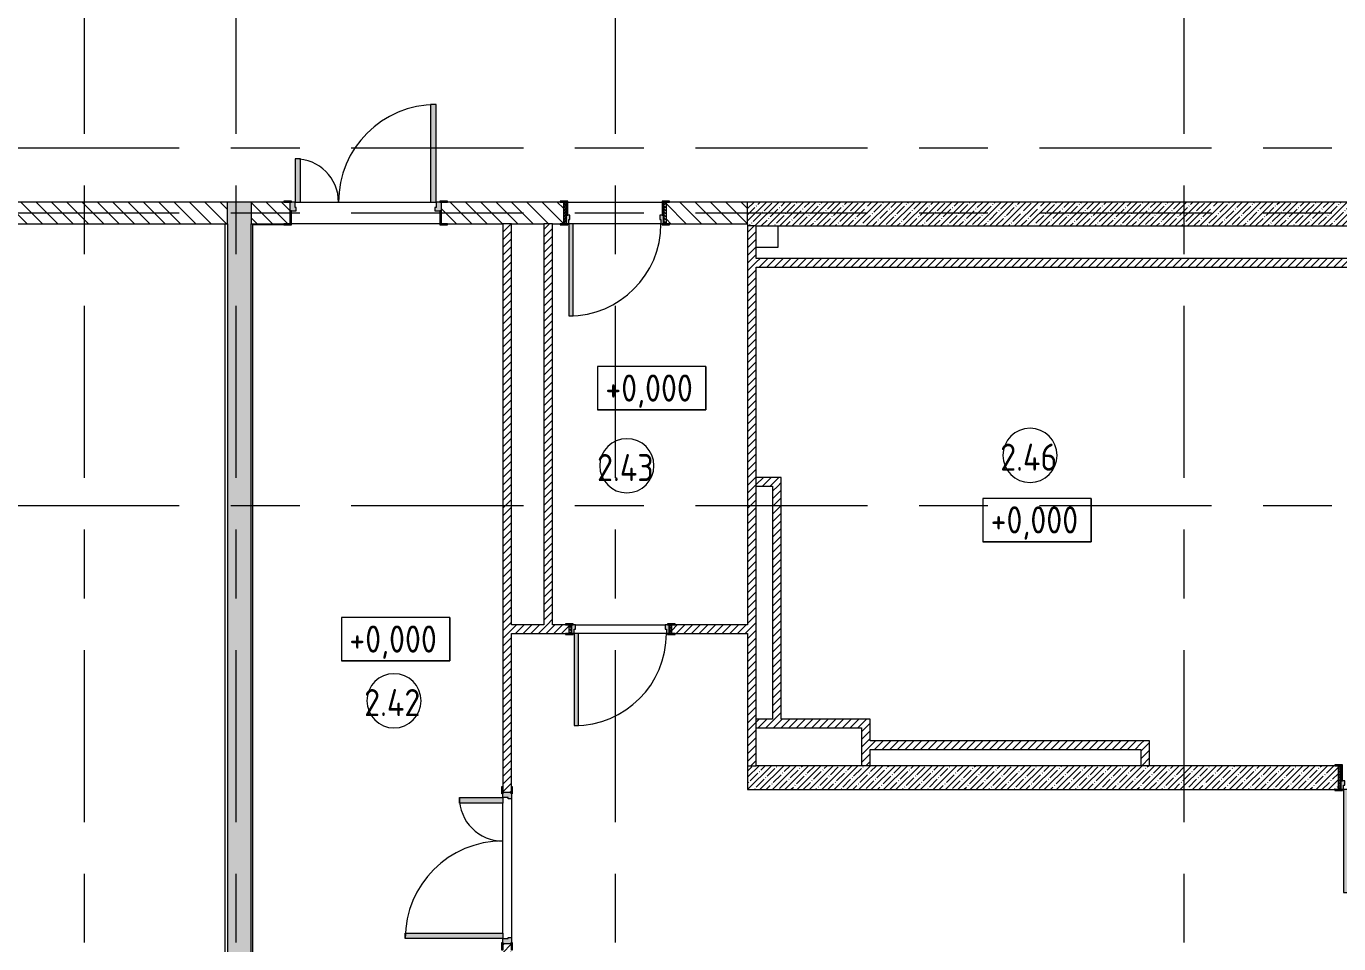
# Model space of a CAD drawing. Header units: millimetres. Extents: x 81037 to 284518, y -8553 to 29000.
# Drawn here: x 105273 to 117385, y 3758 to 12223 of the extents above; entities that cross this region are included whole.
import ezdxf

# ---------------------------------------------------------------- set-up
doc = ezdxf.new("R2010")
doc.units = ezdxf.units.MM
doc.linetypes.add('Осевая', pattern=[3175, 635, -476.25, 1587.5, -476.25])
for name, color, linetype, lineweight in [('A-AREA-IDEN', 7, 'Continuous', 9), ('A-WALL-1', 7, 'Continuous', 13), ('G-ANNO-DIMS', 7, 'Continuous', 9), ('I-WALL', 7, 'Continuous', 9), ('Оси-2', 7, 'Осевая', 9)]:
    doc.layers.add(name, color=color, linetype=linetype, lineweight=lineweight)
for name, color, linetype, lineweight, true_color in [('A-DOOR-1', 7, 'Continuous', 9, 0xaaaaaa), ('A-DOOR-2', 7, 'Continuous', 9, 0xe2e2e2), ('A-DOOR-FRAM-1', 7, 'Continuous', 9, 0xe2e2e2), ('A-DOOR-FRAM-2', 7, 'Continuous', 9, 0xaaaaaa), ('A-FLOR-1', 7, 'Continuous', 9, 0xaaaaaa)]:
    doc.layers.add(name, color=color, linetype=linetype, lineweight=lineweight, true_color=true_color)
doc.styles.add('GOST Common', font='GOST_Common.ttf', dxfattribs={"width": 0.9, "height": 250})
pattern_1 = [(135, (0, 0), (-70.71068, -70.71068), [])]
pattern_2 = [(45, (0, 0), (-35.35534, 35.35534), [])]
pattern_3 = [(45, (0, 0), (-57.024626, 57.024626), []), (45, (57.025, 0), (-57.024626, 57.024626), [100.806, -20.161, 3.353, -16.808])]

# ---------------------------------------------------------------- blocks, each defined once
blk = doc.blocks.new('110_Дверь_СКБ_1Ст_Внутренняя1 - Д-7а_л__950x2100h_Туалет-V3-План монтажа стен и перегородок 2 этажа в осях 23_33')
at = {"layer": 'A-DOOR-1'}
h = blk.add_hatch(dxfattribs=at)
h.set_pattern_fill('FP_11', color=256, style=0, pattern_type=2)
h.set_pattern_definition([(135, (1776.41, 174.685), (-14.14214, -14.14214), []), (225, (1776.41, 174.685), (14.14214, -14.14214), [])])
h.paths.add_polyline_path([(537.5, 110), (512.5, 110), (512.5, -110), (537.5, -110)])
at = {"layer": 'A-DOOR-2'}
h = blk.add_hatch(color=256, dxfattribs=at)
h.paths.add_polyline_path([(487.5, 110), (487.5, 70), (477.5, 70), (477.5, 30), (512.5, 30), (512.5, 110)])
h.paths.add_polyline_path([(-462.5, 110), (-487.5, 110), (-487.5, 30), (-452.5, 30), (-452.5, 70), (-462.5, 70)])
at = {"layer": 'A-DOOR-FRAM-1'}
for points in [[(447.5, 1060), (447.5, 110), (487.5, 110), (487.5, 1060)], [(-542.5, 118), (-542.5, 110), (-472.5, 110), (-472.5, 118)], [(-487.5, 110), (-487.5, 109), (-472.5, 110)], [(-472.5, 30), (-487.5, 30), (-487.5, -110), (-472.5, -110)], [(567.5, 118), (497.5, 118), (497.5, 110), (567.5, 110)], [(497.5, 110), (497.5, 109), (512.5, 110)], [(512.5, 30), (497.5, 30), (497.5, -110), (512.5, -110)], [(-542.5, -110), (-542.5, -118), (-472.5, -118), (-472.5, -110)], [(567.5, -110), (497.5, -110), (497.5, -118), (567.5, -118)]]:
    blk.add_hatch(color=256, dxfattribs=at).paths.add_polyline_path(points)
at = {"layer": 'A-DOOR-FRAM-2'}
h = blk.add_hatch(dxfattribs=at)
h.set_pattern_fill('FP_12', color=256, style=0, pattern_type=2)
h.set_pattern_definition([(45, (-346.384, 174.685), (-14.1421, 14.1421), []), (135, (-346.384, 174.685), (-14.1421, -14.1421), [])])
h.paths.add_polyline_path([(-487.5, 110), (-512.5, 110), (-512.5, -110), (-487.5, -110)])
at = {"layer": 'A-DOOR-1'}
for p, q in [((487.5, 1060), (447.5, 1060)), ((447.5, 1060), (447.5, 110)), ((487.5, 110), (487.5, 1060)), ((447.5, 110), (487.5, 110))]:
    blk.add_line(p, q, dxfattribs=at)
blk.add_arc((487.5, 110), 950, 90, 180, dxfattribs=at)
at = {"layer": 'A-DOOR-FRAM-2'}
for p, q in [((-472.5, 118), (-542.5, 118)), ((-542.5, 118), (-542.5, 110)), ((-542.5, 110), (-472.5, 110)), ((-487.5, 110), (-512.5, 110)), ((-512.5, 110), (-512.5, -110)), ((-462.5, 110), (-487.5, 110)), ((-487.5, 110), (-487.5, 30)), ((-487.5, -110), (-487.5, 110)), ((-472.5, 110), (-487.5, 110)), ((-487.5, 110), (-487.5, 109)), ((-487.5, 109), (-472.5, 109)), ((-487.5, 30), (-452.5, 30)), ((-472.5, 30), (-487.5, 30)), ((-487.5, 30), (-487.5, -110)), ((-472.5, 110), (-472.5, 118)), ((-472.5, 109), (-472.5, 110)), ((-472.5, -110), (-472.5, 30)), ((-462.5, 70), (-462.5, 110)), ((-452.5, 70), (-462.5, 70)), ((-452.5, 30), (-452.5, 70)), ((487.5, 70), (477.5, 70)), ((477.5, 70), (477.5, 30)), ((477.5, 30), (512.5, 30)), ((487.5, 110), (487.5, 70)), ((512.5, 110), (487.5, 110)), ((567.5, 118), (497.5, 118)), ((497.5, 118), (497.5, 110)), ((512.5, 110), (497.5, 110)), ((497.5, 110), (497.5, 109)), ((497.5, 110), (567.5, 110)), ((497.5, 109), (512.5, 109)), ((512.5, 30), (497.5, 30)), ((497.5, 30), (497.5, -110)), ((512.5, 30), (512.5, 110)), ((537.5, 110), (512.5, 110)), ((512.5, 110), (512.5, -110)), ((512.5, 109), (512.5, 110)), ((512.5, -110), (512.5, 30)), ((537.5, -110), (537.5, 110)), ((567.5, 110), (567.5, 118)), ((-472.5, -110), (-542.5, -110)), ((-542.5, -110), (-542.5, -118)), ((-542.5, -118), (-472.5, -118)), ((-512.5, -110), (-487.5, -110)), ((-487.5, -110), (-472.5, -110)), ((-472.5, -118), (-472.5, -110)), ((497.5, -110), (512.5, -110)), ((567.5, -110), (497.5, -110)), ((497.5, -110), (497.5, -118)), ((497.5, -118), (567.5, -118)), ((512.5, -110), (537.5, -110)), ((567.5, -118), (567.5, -110))]:
    blk.add_line(p, q, dxfattribs=at)
blk = doc.blocks.new('110_Дверь_СКБ_2Ст - Д-2а_л_ Из коридора на лестницу-32216062-План монтажа стен и перегородок 2 этажа в осях 23_33')
at = {"layer": 'A-DOOR-2'}
for points in [[(612.5, 100), (662.5, 100), (662.5, 1000), (612.5, 1000)], [(-587.5, 100), (-587.5, 500), (-637.5, 500), (-637.5, 100)], [(712.5, -100), (712.5, 20), (697.5, 20), (697.5, -100)]]:
    blk.add_hatch(color=256, dxfattribs=at).paths.add_polyline_path(points)
h = blk.add_hatch(color=256, dxfattribs=at)
h.paths.add_polyline_path([(712.5, 20), (712.5, 100), (662.5, 100), (662.5, 50), (652.5, 50), (652.5, 20)])
h.paths.add_polyline_path([(-627.5, 20), (-627.5, 50), (-637.5, 50), (-637.5, 100), (-687.5, 100), (-687.5, 20)])
at = {"layer": 'A-DOOR-FRAM-1'}
for points in [[(-672.5, 100), (-672.5, 108), (-742.5, 108), (-742.5, 100)], [(-672.5, -100), (-672.5, 20), (-687.5, 20), (-687.5, -100)], [(767.5, 100), (767.5, 108), (697.5, 108), (697.5, 100)], [(-672.5, -108), (-672.5, -100), (-742.5, -100), (-742.5, -108)], [(767.5, -108), (767.5, -100), (697.5, -100), (697.5, -108)]]:
    blk.add_hatch(color=256, dxfattribs=at).paths.add_polyline_path(points)
at = {"layer": 'A-DOOR-1'}
for p, q in [((662.5, 1000), (612.5, 1000)), ((612.5, 1000), (612.5, 100)), ((662.5, 100), (662.5, 1000)), ((-637.5, 500), (-637.5, 100)), ((-587.5, 500), (-637.5, 500)), ((-587.5, 100), (-587.5, 500)), ((-637.5, 100), (-587.5, 100)), ((612.5, 100), (662.5, 100))]:
    blk.add_line(p, q, dxfattribs=at)
for centre, radius, start, end in [((662.5, 100), 900, 90, 180), ((-637.5, 100), 400, 360, 90)]:
    blk.add_arc(centre, radius, start, end, dxfattribs=at)
at = {"layer": 'A-DOOR-FRAM-2'}
for p, q in [((-672.5, 108), (-742.5, 108)), ((-742.5, 108), (-742.5, 100)), ((-742.5, 100), (-672.5, 100)), ((-637.5, 100), (-687.5, 100)), ((-687.5, 100), (-687.5, 20)), ((-687.5, 20), (-627.5, 20)), ((-672.5, 20), (-687.5, 20)), ((-687.5, 20), (-687.5, -100)), ((-672.5, 100), (-672.5, 108)), ((-672.5, -100), (-672.5, 20)), ((-637.5, 50), (-637.5, 100)), ((-627.5, 50), (-637.5, 50)), ((-627.5, 20), (-627.5, 50)), ((662.5, 50), (652.5, 50)), ((652.5, 50), (652.5, 20)), ((652.5, 20), (712.5, 20)), ((662.5, 100), (662.5, 50)), ((712.5, 100), (662.5, 100)), ((767.5, 108), (697.5, 108)), ((697.5, 108), (697.5, 100)), ((697.5, 100), (767.5, 100)), ((712.5, 20), (697.5, 20)), ((697.5, 20), (697.5, -100)), ((712.5, 20), (712.5, 100)), ((712.5, -100), (712.5, 20)), ((767.5, 100), (767.5, 108)), ((-672.5, -100), (-742.5, -100)), ((-742.5, -100), (-742.5, -108)), ((-742.5, -108), (-672.5, -108)), ((-687.5, -100), (-672.5, -100)), ((-672.5, -108), (-672.5, -100)), ((697.5, -100), (712.5, -100)), ((767.5, -100), (697.5, -100)), ((697.5, -100), (697.5, -108)), ((697.5, -108), (767.5, -108)), ((767.5, -108), (767.5, -100))]:
    blk.add_line(p, q, dxfattribs=at)
blk = doc.blocks.new('110_Дверь_СКБ_1Ст_Внутренняя1 - Д-8 950x2100h_охрана-V1-План монтажа стен и перегородок 2 этажа в осях 23_33')
at = {"layer": 'A-DOOR-1'}
h = blk.add_hatch(dxfattribs=at)
h.set_pattern_fill('FP_6', color=256, style=0, pattern_type=2)
h.set_pattern_definition([(135, (1826.41, 164.685), (-14.14214, -14.14214), []), (225, (1826.41, 164.685), (14.14214, -14.14214), [])])
h.paths.add_polyline_path([(487.5, 100), (462.5, 100), (462.5, -100), (487.5, -100), (487.5, 62.9)])
at = {"layer": 'A-DOOR-2'}
h = blk.add_hatch(color=256, dxfattribs=at)
h.paths.add_polyline_path([(462.5, 100), (437.5, 100), (437.5, 60), (427.5, 60), (427.5, 20), (462.5, 20), (462.5, 62.9)])
h.paths.add_polyline_path([(-412.5, 100), (-437.5, 100), (-437.5, 20), (-402.5, 20), (-402.5, 60), (-412.5, 60), (-412.5, 62.9)])
at = {"layer": 'A-DOOR-FRAM-1'}
for points in [[(437.5, 950), (397.5, 950), (397.5, 100), (437.5, 100)], [(-492.5, 108), (-492.5, 100), (-422.5, 100), (-422.5, 108)], [(-437.5, 100), (-437.5, 99), (-422.5, 100)], [(-422.5, 20), (-437.5, 20), (-437.5, -100), (-422.5, -100)], [(517.5, 108), (447.5, 108), (447.5, 100), (517.5, 100)], [(447.5, 100), (447.5, 99), (462.5, 100)], [(462.5, 20), (447.5, 20), (447.5, -100), (462.5, -100)], [(-492.5, -100), (-492.5, -108), (-422.5, -108), (-422.5, -100)], [(447.5, -100), (447.5, -108), (517.5, -108), (517.5, -100)]]:
    blk.add_hatch(color=256, dxfattribs=at).paths.add_polyline_path(points)
at = {"layer": 'A-DOOR-FRAM-2'}
h = blk.add_hatch(dxfattribs=at)
h.set_pattern_fill('FP_7', color=256, style=0, pattern_type=2)
h.set_pattern_definition([(45, (-296.384, 164.685), (-14.1421, 14.1421), []), (135, (-296.384, 164.685), (-14.1421, -14.1421), [])])
h.paths.add_polyline_path([(-437.5, 100), (-462.5, 100), (-462.5, -100), (-437.5, -100), (-437.5, 62.9)])
at = {"layer": 'A-DOOR-1'}
for p, q in [((437.5, 950), (397.5, 950)), ((397.5, 950), (397.5, 100)), ((437.5, 100), (437.5, 950)), ((397.5, 100), (437.5, 100))]:
    blk.add_line(p, q, dxfattribs=at)
blk.add_arc((437.5, 100), 850, 90, 180, dxfattribs=at)
at = {"layer": 'A-DOOR-FRAM-2'}
for p, q in [((-422.5, 108), (-492.5, 108)), ((-492.5, 108), (-492.5, 100)), ((-492.5, 100), (-422.5, 100)), ((-437.5, 100), (-462.5, 100)), ((-462.5, 100), (-462.5, -100)), ((-412.5, 100), (-437.5, 100)), ((-437.5, 100), (-437.5, 20)), ((-437.5, -100), (-437.5, 100)), ((-422.5, 100), (-437.5, 100)), ((-437.5, 100), (-437.5, 99)), ((-437.5, 99), (-422.5, 99)), ((-437.5, 20), (-402.5, 20)), ((-422.5, 20), (-437.5, 20)), ((-437.5, 20), (-437.5, -100)), ((-422.5, 100), (-422.5, 108)), ((-422.5, 99), (-422.5, 100)), ((-422.5, -100), (-422.5, 20)), ((-412.5, 60), (-412.5, 100)), ((-402.5, 60), (-412.5, 60)), ((-402.5, 20), (-402.5, 60)), ((437.5, 60), (427.5, 60)), ((427.5, 60), (427.5, 20)), ((427.5, 20), (462.5, 20)), ((437.5, 100), (437.5, 60)), ((462.5, 100), (437.5, 100)), ((517.5, 108), (447.5, 108)), ((447.5, 108), (447.5, 100)), ((462.5, 100), (447.5, 100)), ((447.5, 100), (447.5, 99)), ((447.5, 100), (517.5, 100)), ((447.5, 99), (462.5, 99)), ((462.5, 20), (447.5, 20)), ((447.5, 20), (447.5, -100)), ((462.5, 20), (462.5, 100)), ((487.5, 100), (462.5, 100)), ((462.5, 100), (462.5, -100)), ((462.5, 99), (462.5, 100)), ((462.5, -100), (462.5, 20)), ((487.5, -100), (487.5, 100)), ((517.5, 100), (517.5, 108)), ((-422.5, -100), (-492.5, -100)), ((-492.5, -100), (-492.5, -108)), ((-492.5, -108), (-422.5, -108)), ((-462.5, -100), (-437.5, -100)), ((-437.5, -100), (-422.5, -100)), ((-422.5, -108), (-422.5, -100)), ((447.5, -100), (462.5, -100)), ((517.5, -100), (447.5, -100)), ((447.5, -100), (447.5, -108)), ((447.5, -108), (517.5, -108)), ((462.5, -100), (487.5, -100)), ((517.5, -108), (517.5, -100))]:
    blk.add_line(p, q, dxfattribs=at)
blk = doc.blocks.new('110_Дверь_СКБ_1Ст_Внутренняя1 - Д-8 950x2100h_охрана-V7-План монтажа стен и перегородок 2 этажа в осях 23_33')
at = {"layer": 'A-DOOR-1'}
h = blk.add_hatch(dxfattribs=at)
h.set_pattern_fill('FP_15', color=256, style=0, pattern_type=2)
h.set_pattern_definition([(135, (1826.41, 104.685), (-14.14214, -14.14214), []), (225, (1826.41, 104.685), (14.14214, -14.14214), [])])
h.paths.add_polyline_path([(487, 40), (462, 40), (462, -40), (487, -40)])
at = {"layer": 'A-DOOR-2'}
h = blk.add_hatch(color=256, dxfattribs=at)
h.paths.add_polyline_path([(437, 40), (437, 0), (427, 0), (427, -40), (462, -40), (462, 40)])
h.paths.add_polyline_path([(-413, 40), (-438, 40), (-438, -40), (-403, -40), (-403, 0), (-413, 0)])
at = {"layer": 'A-DOOR-FRAM-1'}
for points in [[(397, 890), (397, 40), (437, 40), (437, 890)], [(-493, 48), (-493, 40), (-423, 40), (-423, 48)], [(-438, 40), (-438, 39), (-423, 40)], [(517, 48), (447, 48), (447, 40), (517, 40)], [(447, 40), (447, 39), (462, 40)], [(-423, -40), (-493, -40), (-493, -48), (-423, -48)], [(447, -39), (447, -40), (462, -39)], [(447, -40), (447, -48), (517, -48), (517, -40)]]:
    blk.add_hatch(color=256, dxfattribs=at).paths.add_polyline_path(points)
at = {"layer": 'A-DOOR-FRAM-2'}
h = blk.add_hatch(dxfattribs=at)
h.set_pattern_fill('FP_16', color=256, style=0, pattern_type=2)
h.set_pattern_definition([(45, (-296.384, 104.685), (-14.1421, 14.1421), []), (135, (-296.384, 104.685), (-14.1421, -14.1421), [])])
h.paths.add_polyline_path([(-438, 40), (-463, 40), (-463, -40), (-438, -40)])
at = {"layer": 'A-DOOR-1'}
for p, q in [((437, 890), (397, 890)), ((397, 890), (397, 40)), ((437, 40), (437, 890)), ((397, 40), (437, 40))]:
    blk.add_line(p, q, dxfattribs=at)
blk.add_arc((437, 40), 850, 90, 180, dxfattribs=at)
at = {"layer": 'A-DOOR-FRAM-2'}
for p, q in [((-423, 48), (-493, 48)), ((-493, 48), (-493, 40)), ((-493, 40), (-423, 40)), ((-438, 40), (-463, 40)), ((-463, 40), (-463, -40)), ((-413, 40), (-438, 40)), ((-438, 40), (-438, -40)), ((-438, -40), (-438, 40)), ((-423, 40), (-438, 40)), ((-438, 40), (-438, 39)), ((-438, 39), (-423, 39)), ((-423, 40), (-423, 48)), ((-423, 39), (-423, 40)), ((-413, 0), (-413, 40)), ((-403, 0), (-413, 0)), ((-403, -40), (-403, 0)), ((437, 0), (427, 0)), ((427, 0), (427, -40)), ((437, 40), (437, 0)), ((462, 40), (437, 40)), ((517, 48), (447, 48)), ((447, 48), (447, 40)), ((462, 40), (447, 40)), ((447, 40), (447, 39)), ((447, 40), (517, 40)), ((447, 39), (462, 39)), ((462, -40), (462, 40)), ((487, 40), (462, 40)), ((462, 40), (462, -40)), ((462, 39), (462, 40)), ((487, -40), (487, 40)), ((517, 40), (517, 48)), ((-423, -40), (-493, -40)), ((-493, -40), (-493, -48)), ((-493, -48), (-423, -48)), ((-463, -40), (-438, -40)), ((-423, -39), (-438, -39)), ((-438, -39), (-438, -40)), ((-438, -40), (-403, -40)), ((-438, -40), (-423, -40)), ((-423, -40), (-423, -39)), ((-423, -48), (-423, -40)), ((427, -40), (462, -40)), ((462, -39), (447, -39)), ((447, -39), (447, -40)), ((447, -40), (462, -40)), ((517, -40), (447, -40)), ((447, -40), (447, -48)), ((447, -48), (517, -48)), ((462, -40), (462, -39)), ((462, -40), (487, -40)), ((517, -48), (517, -40))]:
    blk.add_line(p, q, dxfattribs=at)
blk = doc.blocks.new('110_Дверь_СКБ_2Ст - Д-5_п_ Из игровой в коридор-32351726-План монтажа стен и перегородок 2 этажа в осях 23_33')
at = {"layer": 'A-DOOR-2'}
h = blk.add_hatch(color=256, dxfattribs=at)
h.paths.add_polyline_path([(712, -40), (712, 40), (652, 40), (652, 10), (662, 10), (662, -40)])
h.paths.add_polyline_path([(-628, 40), (-688, 40), (-688, -40), (-638, -40), (-638, 10), (-628, 10)])
for points in [[(712, 39), (712, 40), (698, 39)], [(-588, -40), (-638, -40), (-638, -440), (-588, -440)], [(662, -940), (662, -40), (612, -40), (612, -940)]]:
    blk.add_hatch(color=256, dxfattribs=at).paths.add_polyline_path(points)
at = {"layer": 'A-DOOR-FRAM-1'}
for points in [[(-672, 48), (-742, 48), (-742, 40), (-672, 40)], [(768, 48), (698, 48), (698, 40), (768, 40)], [(-672, -40), (-742, -40), (-742, -48), (-672, -48)], [(768, -40), (698, -40), (698, -48), (768, -48)]]:
    blk.add_hatch(color=256, dxfattribs=at).paths.add_polyline_path(points)
at = {"layer": 'A-DOOR-1'}
for p, q in [((-638, -40), (-588, -40)), ((-638, -440), (-638, -40)), ((-588, -40), (-588, -440)), ((612, -40), (662, -40)), ((612, -940), (612, -40)), ((662, -40), (662, -940)), ((-588, -440), (-638, -440)), ((662, -940), (612, -940))]:
    blk.add_line(p, q, dxfattribs=at)
for centre, radius, start, end in [((-638, -40), 400, 270, 0), ((662, -40), 900, 180, 270)]:
    blk.add_arc(centre, radius, start, end, dxfattribs=at)
at = {"layer": 'A-DOOR-FRAM-2'}
for p, q in [((-742, 48), (-672, 48)), ((-742, 40), (-742, 48)), ((-672, 40), (-742, 40)), ((-688, 40), (-628, 40)), ((-688, -40), (-688, 40)), ((-688, 40), (-672, 40)), ((-688, 39), (-688, 40)), ((-672, 39), (-688, 39)), ((-672, 48), (-672, 40)), ((-672, 40), (-672, 39)), ((-638, 10), (-638, -40)), ((-628, 10), (-638, 10)), ((-628, 40), (-628, 10)), ((652, 40), (712, 40)), ((652, 10), (652, 40)), ((662, 10), (652, 10)), ((662, -40), (662, 10)), ((698, 40), (698, 48)), ((698, 48), (768, 48)), ((698, 39), (698, 40)), ((698, 40), (712, 40)), ((768, 40), (698, 40)), ((712, 39), (698, 39)), ((712, 40), (712, -40)), ((712, 40), (712, 39)), ((768, 48), (768, 40)), ((-742, -40), (-672, -40)), ((-742, -48), (-742, -40)), ((-672, -48), (-742, -48)), ((-638, -40), (-688, -40)), ((-672, -40), (-672, -48)), ((712, -40), (662, -40)), ((698, -48), (698, -40)), ((698, -40), (768, -40)), ((768, -48), (698, -48)), ((768, -40), (768, -48))]:
    blk.add_line(p, q, dxfattribs=at)
blk = doc.blocks.new('Марка_Помещения - Номер-25198446-План монтажа стен и перегородок 2 этажа в осях 23_33')
at = {"layer": 'A-AREA-IDEN'}
for start, end in [(360, 180), (180, 360)]:
    blk.add_arc((0, 0), 2.5, start, end, dxfattribs=at)
blk = doc.blocks.new('Высотные отметки - 10х4_h_-17668695-План монтажа стен и перегородок 2 этажа в осях 23_33')
at = {"layer": 'G-ANNO-DIMS'}
for p, q in [((-5, 4), (-5, 0)), ((5, 4), (-5, 4)), ((5, 4), (-5, 4)), ((-5, 4), (-5, 0)), ((5, 4), (5, 0)), ((5, 0), (5, 4)), ((5, 0), (-5, 0)), ((-5, 0), (5, 0))]:
    blk.add_line(p, q, dxfattribs=at)

msp = doc.modelspace()

# ---------------------------------------------------------------- hatches: boundary and pattern name
at = {"layer": 'I-WALL'}
h = msp.add_hatch(dxfattribs=at)
h.set_pattern_fill('FP_4', color=256, style=0, pattern_type=2)
h.set_pattern_definition(pattern_1)
h.paths.add_polyline_path([(107130, 10400), (107130, 10600), (105095, 10600), (105095, 10400), (105391.5, 10400)])
h.paths.add_polyline_path([(103645, 10400), (103645, 10600), (101610, 10600), (101610, 10400), (103615, 10400)])
h = msp.add_hatch(dxfattribs=at)
h.set_pattern_fill('FP_2', color=256, style=0, pattern_type=2)
h.set_pattern_definition(pattern_3)
h.paths.add_polyline_path([(107350, 2400), (107350, 10600), (107130, 10600), (107130, 2400)])
h = msp.add_hatch(dxfattribs=at)
h.set_pattern_fill('FP_4', color=256, style=0, pattern_type=2)
h.set_pattern_definition(pattern_1)
h.paths.add_polyline_path([(121210, 10400), (121210, 10600), (119330, 10600), (119330, 10400), (121023.2, 10400)])
h.paths.add_polyline_path([(111930, 10400), (111930, 10600), (111180, 10600), (111180, 10400), (111904.7, 10400)])
h.paths.add_polyline_path([(110050, 10400), (110230, 10400), (110230, 10600), (109105, 10600), (109105, 10400), (109950.8, 10400)])
h.paths.add_polyline_path([(107705, 10400), (107705, 10600), (107350, 10600), (107350, 10400), (107650, 10400)])
h = msp.add_hatch(dxfattribs=at)
h.set_pattern_fill('FP_2', color=256, style=0, pattern_type=2)
h.set_pattern_definition(pattern_3)
h.paths.add_polyline_path([(119250, 10380), (119330, 10380), (119330, 10600), (111930, 10600), (111930, 10380), (115812.6, 10380)])
h = msp.add_hatch(dxfattribs=at)
h.set_pattern_fill('FP_5', color=256, style=0, pattern_type=2)
h.set_pattern_definition(pattern_2)
h.paths.add_polyline_path([(109750, 100), (109749, 3755), (109670, 3755), (109670, 100)])
h.paths.add_polyline_path([(109749, 5155), (109750, 5155), (109750, 10400), (109670, 10400), (109670, 5155), (109720, 5155)])
h = msp.add_hatch(dxfattribs=at)
h.set_pattern_fill('FP_5', color=256, style=0, pattern_type=2)
h.set_pattern_definition(pattern_2)
h.paths.add_polyline_path([(110130, 6700), (110130, 10400), (110050, 10400), (110050, 6700)])
h = msp.add_hatch(dxfattribs=at)
h.set_pattern_fill('FP_5', color=256, style=0, pattern_type=2)
h.set_pattern_definition(pattern_2)
h.paths.add_polyline_path([(112010, 5400), (112010, 10380), (111930, 10380), (111930, 5400)])
h = msp.add_hatch(dxfattribs=at)
h.set_pattern_fill('FP_5', color=256, style=0, pattern_type=2)
h.set_pattern_definition(pattern_2)
h.paths.add_polyline_path([(118800, 10000), (118800, 10080), (112010, 10080), (112010, 10000), (115812.6, 10000)])
h = msp.add_hatch(dxfattribs=at)
h.set_pattern_fill('FP_5', color=256, style=0, pattern_type=2)
h.set_pattern_definition(pattern_2)
h.paths.add_polyline_path([(112010, 7980), (112240, 7980), (112240, 8060), (112010, 8060)])
h = msp.add_hatch(dxfattribs=at)
h.set_pattern_fill('FP_5', color=256, style=0, pattern_type=2)
h.set_pattern_definition(pattern_2)
h.paths.add_polyline_path([(112240, 5830), (112240, 7980), (112160, 7980), (112160, 5830)])
h = msp.add_hatch(dxfattribs=at)
h.set_pattern_fill('FP_5', color=256, style=0, pattern_type=2)
h.set_pattern_definition(pattern_2)
h.paths.add_polyline_path([(111930, 6620), (111930, 6700), (111230, 6700), (111230, 6620), (111904.7, 6620)])
h.paths.add_polyline_path([(110280, 6620), (110280, 6700), (109750, 6700), (109750, 6620), (110250, 6620)])
h = msp.add_hatch(dxfattribs=at)
h.set_pattern_fill('FP_5', color=256, style=0, pattern_type=2)
h.set_pattern_definition(pattern_2)
h.paths.add_polyline_path([(112980, 5750), (112980, 5830), (112010, 5830), (112010, 5750)])
h = msp.add_hatch(dxfattribs=at)
h.set_pattern_fill('FP_5', color=256, style=0, pattern_type=2)
h.set_pattern_definition(pattern_2)
h.paths.add_polyline_path([(112980, 5400), (113060, 5400), (113060, 5830), (112980, 5830), (112980, 5750)])
h = msp.add_hatch(dxfattribs=at)
h.set_pattern_fill('FP_5', color=256, style=0, pattern_type=2)
h.set_pattern_definition(pattern_2)
h.paths.add_polyline_path([(115560, 5550), (115560, 5630), (113060, 5630), (113060, 5550), (113207.4, 5550)])
h = msp.add_hatch(dxfattribs=at)
h.set_pattern_fill('FP_5', color=256, style=0, pattern_type=2)
h.set_pattern_definition(pattern_2)
h.paths.add_polyline_path([(115640, 5400), (115640, 5630), (115560, 5630), (115560, 5400)])
h = msp.add_hatch(dxfattribs=at)
h.set_pattern_fill('FP_2', color=256, style=0, pattern_type=2)
h.set_pattern_definition(pattern_3)
h.paths.add_polyline_path([(119330, 5180), (119330, 5400), (118430, 5400), (118430, 5180), (119290, 5180)])
h.paths.add_polyline_path([(117380, 5180), (117380, 5400), (111930, 5400), (111930, 5180), (117350, 5180)])

# ---------------------------------------------------------------- linework, layer by layer
at = {"layer": 'A-FLOR-1'}
for p, q in [((107110, 150), (107110, 10400)), ((107650, 10392), (107360, 10392)), ((107360, 10392), (107360, 2392)), ((112210, 10380), (112210, 10180)), ((112210, 10180), (112010, 10180))]:
    msp.add_line(p, q, dxfattribs=at)
at = {"layer": 'A-WALL-1'}
for p, q in [((107130, 10400), (107130, 10600)), ((107350, 10600), (107350, 10400)), ((111930, 10400), (111930, 10600)), ((109750, 10400), (109670, 10400)), ((110130, 10400), (110050, 10400)), ((112010, 10380), (111930, 10380)), ((111930, 5400), (112010, 5400))]:
    msp.add_line(p, q, dxfattribs=at)
at = {"layer": 'G-ANNO-DIMS'}
msp.add_line((111162.8, 8682.9), (111045.8, 8682.9), dxfattribs=at)
at = {"layer": 'I-WALL'}
for p, q in [((107650, 10600), (105125, 10600)), ((107805, 10600), (109005, 10600)), ((110200, 10600), (109160, 10600)), ((110270, 10600), (111140, 10600)), ((121210, 10600), (111210, 10600)), ((105125, 10400), (107130, 10400)), ((107130, 10400), (107130, 150)), ((107350, 10400), (107650, 10400)), ((107350, 2400), (107350, 10400)), ((109090, 10400), (107720, 10400)), ((109160, 10400), (109670, 10400)), ((109670, 10400), (109670, 5210)), ((109750, 10400), (110050, 10400)), ((109750, 6700), (109750, 10400)), ((110050, 10400), (110050, 6700)), ((110130, 10400), (110200, 10400)), ((110130, 6700), (110130, 10400)), ((111130, 10400), (110320, 10400)), ((111210, 10400), (111930, 10400)), ((111930, 10400), (111930, 6700)), ((112010, 10080), (112010, 10380)), ((112010, 10380), (119250, 10380)), ((118800, 10080), (112010, 10080)), ((112010, 5400), (112010, 10000)), ((112010, 10000), (118800, 10000)), ((112240, 8060), (112010, 8060)), ((112240, 5830), (112240, 8060)), ((112010, 7980), (112160, 7980)), ((112160, 7980), (112160, 5830)), ((110050, 6700), (109750, 6700)), ((110250, 6700), (110130, 6700)), ((110340, 6700), (111170, 6700)), ((111930, 6700), (111260, 6700)), ((109750, 6620), (110250, 6620)), ((109750, 5210), (109750, 6620)), ((111180, 6620), (110370, 6620)), ((111260, 6620), (111930, 6620)), ((111930, 6620), (111930, 5180)), ((112160, 5830), (112010, 5830)), ((113060, 5830), (112240, 5830)), ((113060, 5630), (113060, 5830)), ((112010, 5750), (112980, 5750)), ((112980, 5750), (112980, 5400)), ((115640, 5630), (113060, 5630)), ((115640, 5400), (115640, 5630)), ((113060, 5550), (115560, 5550)), ((113060, 5400), (113060, 5550)), ((115560, 5550), (115560, 5400)), ((117350, 5400), (112010, 5400)), ((109750, 5095), (109750, 3815)), ((111930, 5180), (117350, 5180)), ((109670, 3855), (109670, 5055))]:
    msp.add_line(p, q, dxfattribs=at)
at = {"layer": 'Оси-2'}
for p, q in [((105810, 593.7), (105810, 19528.3)), ((107210, 593.7), (107210, 19528.3)), ((110710, 593.7), (110710, 19528.3)), ((115960, 593.7), (115960, 19415.1)), ((84936.7, 11100), (120319, 11100)), ((84936.7, 10500), (120319, 10500)), ((84936.7, 7800), (122760, 7800))]:
    msp.add_line(p, q, dxfattribs=at)

# ---------------------------------------------------------------- block references
at = {"layer": 'A-AREA-IDEN', "xscale": 99.99999999999993, "yscale": 99.99999999999993, "zscale": 99.99999999999993}
for p in [(114535.9, 8263.5), (110815.6, 8167.5), (108666.4, 5999.1)]:
    msp.add_blockref('Марка_Помещения - Номер-25198446-План монтажа стен и перегородок 2 этажа в осях 23_33', p, dxfattribs=at)
at = {"layer": 'A-DOOR-1'}
msp.add_blockref('110_Дверь_СКБ_2Ст - Д-2а_л_ Из коридора на лестницу-32216062-План монтажа стен и перегородок 2 этажа в осях 23_33', (108392.5, 10500), dxfattribs=at)
for name, p, rotation in [('110_Дверь_СКБ_1Ст_Внутренняя1 - Д-8 950x2100h_охрана-V1-План монтажа стен и перегородок 2 этажа в осях 23_33', (110717.5, 10500), 180), ('110_Дверь_СКБ_1Ст_Внутренняя1 - Д-8 950x2100h_охрана-V7-План монтажа стен и перегородок 2 этажа в осях 23_33', (110767.5, 6660), 180), ('110_Дверь_СКБ_1Ст_Внутренняя1 - Д-7а_л__950x2100h_Туалет-V3-План монтажа стен и перегородок 2 этажа в осях 23_33', (117917.5, 5290), 180), ('110_Дверь_СКБ_2Ст - Д-5_п_ Из игровой в коридор-32351726-План монтажа стен и перегородок 2 этажа в осях 23_33', (109710, 4467.5), 269.9999999999999)]:
    msp.add_blockref(name, p, dxfattribs=dict(at, rotation=rotation))
at = {"layer": 'G-ANNO-DIMS', "xscale": 99.99999999999993, "yscale": 99.99999999999993, "zscale": 99.99999999999993}
for p in [(111045.8, 8682.9), (114601.5, 7466.5), (108683.2, 6367)]:
    msp.add_blockref('Высотные отметки - 10х4_h_-17668695-План монтажа стен и перегородок 2 этажа в осях 23_33', p, dxfattribs=at)

# ---------------------------------------------------------------- texts
at = {"layer": 'A-AREA-IDEN', "char_height": 250, "width": 685.443, "attachment_point": 1, "style": 'GOST Common'}
for s, insert in [('2.46', (114261.2, 8372)), ('2.43', (110540.9, 8276)), ('2.42', (108391.6, 6107.6))]:
    msp.add_mtext(s, dxfattribs=dict(at, insert=insert))
at = {"layer": 'G-ANNO-DIMS', "char_height": 250, "width": 1028.823, "attachment_point": 1, "line_spacing_factor": 1.022761, "style": 'GOST Common'}
for insert in [(110617.1, 9009.6), (114172.8, 7793.2), (108254.5, 6693.7)]:
    msp.add_mtext('+0,000', dxfattribs=dict(at, insert=insert))

doc.saveas('drawing.dxf')
